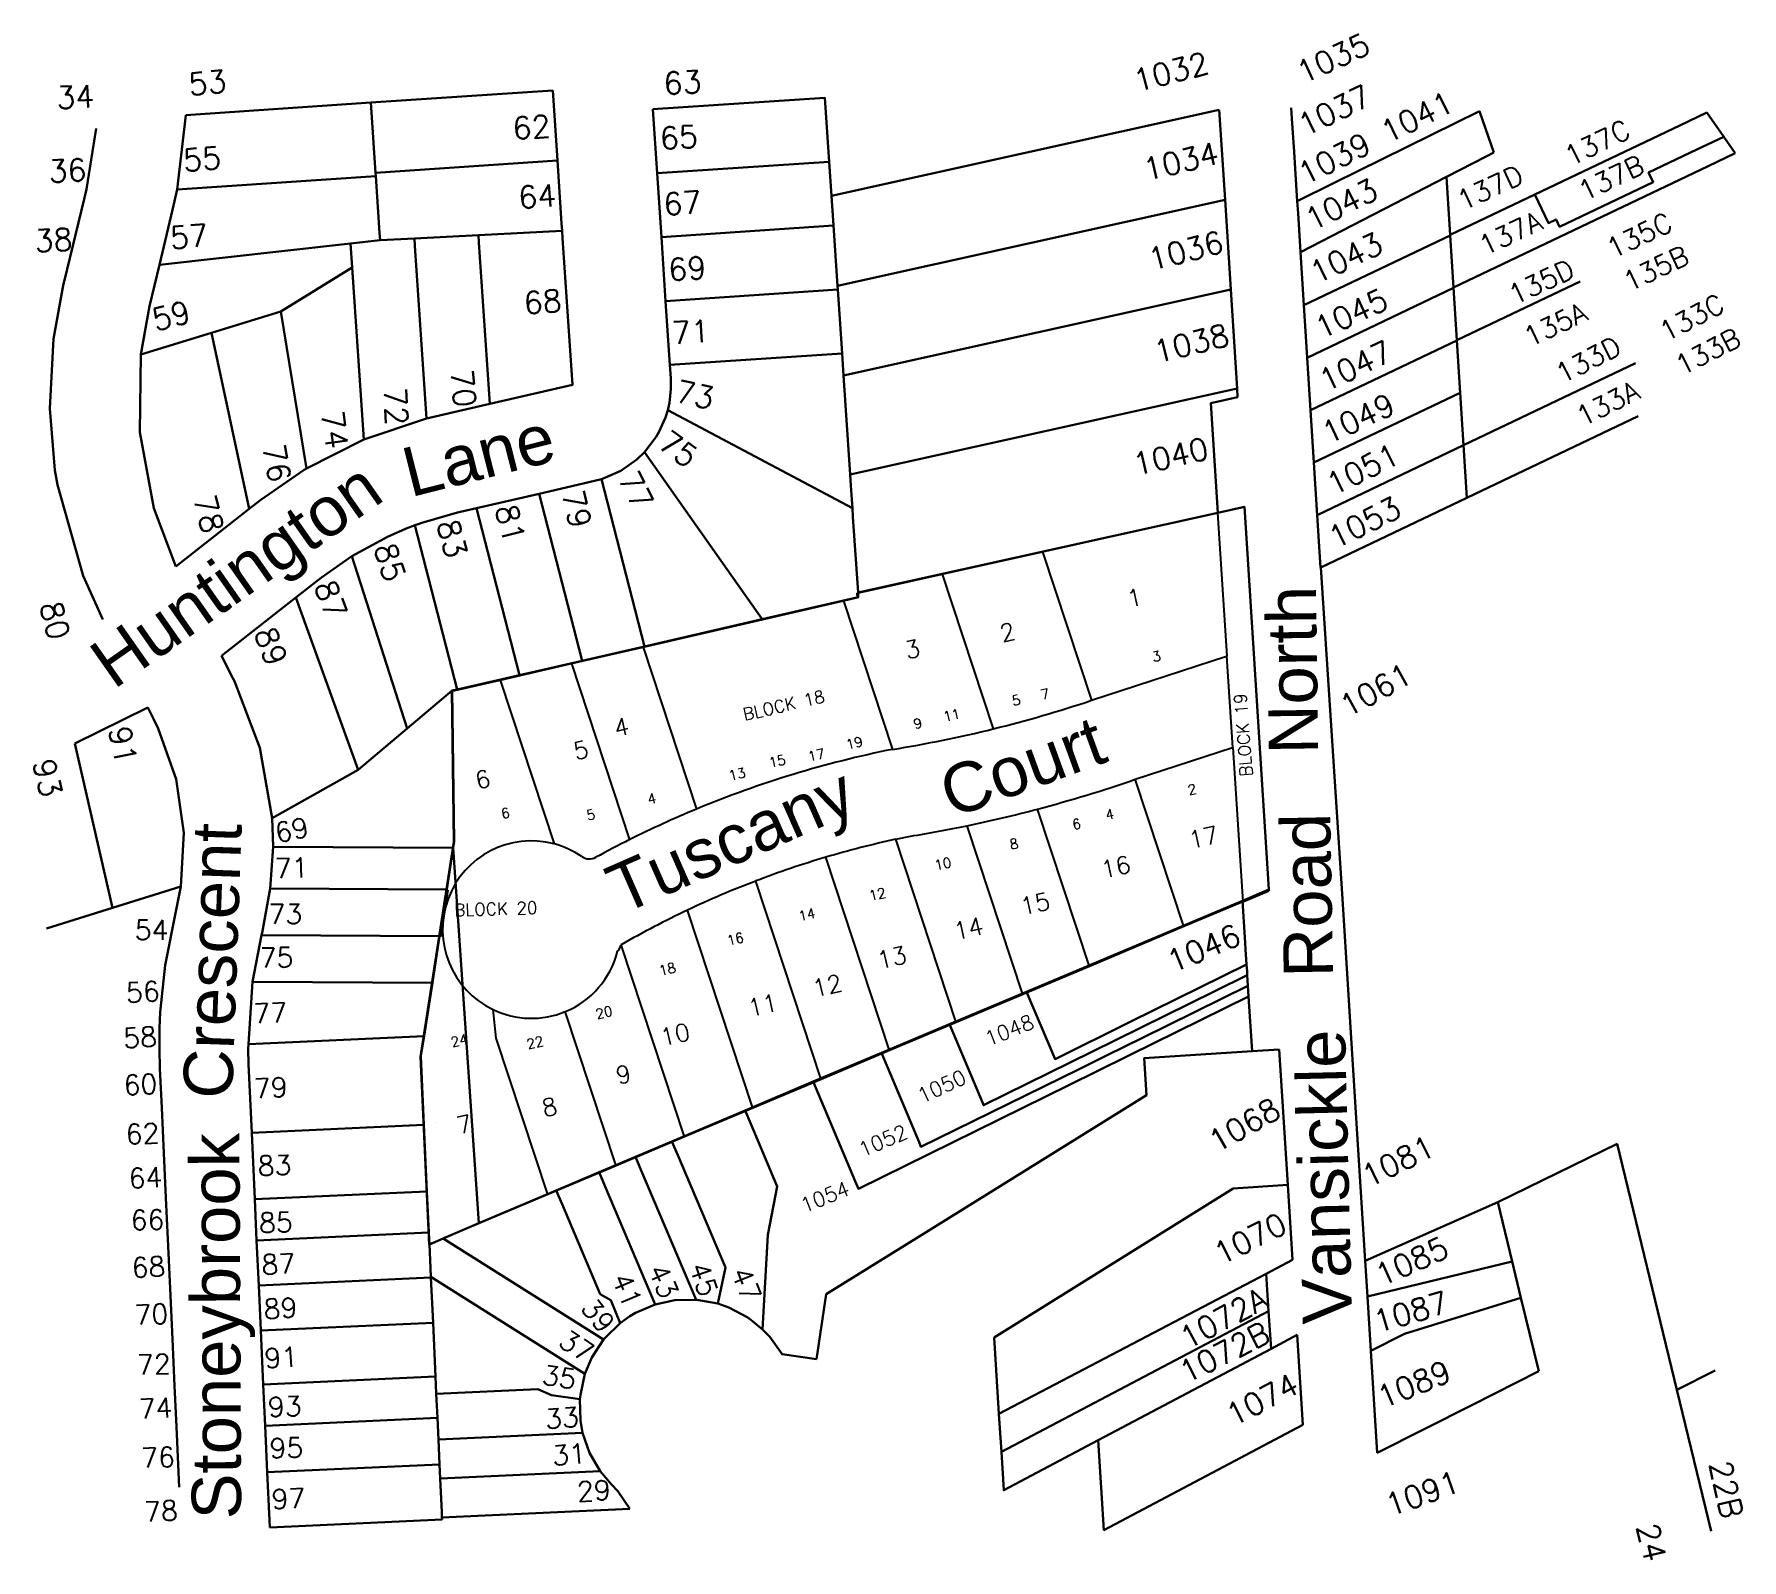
# Model space of a CAD drawing. Header units: inches. Extents: x 640277 to 640624, y 4780556 to 4780866.
import ezdxf
from ezdxf.enums import TextEntityAlignment as Align

# ---------------------------------------------------------------- set-up
doc = ezdxf.new("R2010")
doc.units = ezdxf.units.IN
doc.header["$MEASUREMENT"] = 0
for name, color, linetype, lineweight in [('Address', 3, 'Continuous', 30), ('Lot_Num', 6, 'Continuous', 30), ('Parcel', 8, 'Continuous', 30), ('Street Name', 244, 'Continuous', 30)]:
    doc.layers.add(name, color=color, linetype=linetype, lineweight=lineweight)
doc.layers.add('NewParcel', color=10, linetype='Continuous')
doc.styles.add('ROMANS', font='romans.shx', dxfattribs={"height": 0.05})
doc.styles.get("Standard").update_dxf_attribs({"font": 'arial.ttf'})

# ---------------------------------------------------------------- blocks, each defined once
blk = doc.blocks.new('ACMAP_ANN_TEMPLATE_StreetName')
at = {"layer": 'Street Name'}
blk.add_attdef('Streetname', (0, 0), '', height=10, dxfattribs=at)
blk = doc.blocks.new('ACMAP_ANN_TEMPLATE_StreetSuf')
at = {"layer": 'Street Name'}
blk.add_attdef('streetsuf', (0, 0), '', height=10, dxfattribs=at)
blk = doc.blocks.new('ACMAP_ANN_TEMPLATE_sufdir')
at = {"layer": 'Street Name'}
blk.add_attdef('sufdir', (0, 0), '', height=10, dxfattribs=at)

msp = doc.modelspace()

# ---------------------------------------------------------------- linework, layer by layer
at = {"layer": 'NewParcel'}
for p, q in [((640481.84, 4780760.61), (640517.3, 4780768.51)), ((640517.36, 4780768.52), (640522.77, 4780769.77)), ((640522.77, 4780769.77), (640527.76, 4780691.8)), ((640461.51, 4780756.08), (640481.84, 4780760.61)), ((640481.84, 4780760.61), (640491.78, 4780730.47)), ((640444.27, 4780752.23), (640461.51, 4780756.08)), ((640461.51, 4780756.08), (640471.87, 4780724.68)), ((640400.8, 4780741.27), (640441.47, 4780750.66)), ((640441.47, 4780750.66), (640444.33, 4780751.32)), ((640441.47, 4780750.66), (640451.42, 4780720.51)), ((640444.33, 4780751.32), (640444.27, 4780752.23)), ((640386.29, 4780737.92), (640400.8, 4780741.27)), ((640400.8, 4780741.27), (640411.65, 4780708.39)), ((640491.78, 4780730.47), (640519.22, 4780739.42)), ((640371.77, 4780734.57), (640386.29, 4780737.92)), ((640386.29, 4780737.92), (640398.07, 4780702.18)), ((640361.99, 4780732.31), (640371.77, 4780734.57)), ((640362.38, 4780701.72), (640361.99, 4780732.31)), ((640371.77, 4780734.57), (640382.73, 4780701.33)), ((640500.68, 4780714.44), (640520.44, 4780720.89)), ((640520.45, 4780720.89), (640522.51, 4780689.59)), ((640510.54, 4780684.55), (640500.68, 4780714.44)), ((640491.38, 4780676.47), (640480.85, 4780708.4)), ((640477.85, 4780670.77), (640466.56, 4780705.02)), ((640355.65, 4780658.11), (640362.38, 4780701.72)), ((640362.38, 4780701.72), (640360.87, 4780691.96)), ((640360.87, 4780691.96), (640362.38, 4780701.72)), ((640362.38, 4780701.72), (640362.38, 4780701.72)), ((640452.06, 4780702.26), (640455.04, 4780702.88)), ((640464.33, 4780665.07), (640452.06, 4780702.26)), ((640450.8, 4780659.37), (640437.86, 4780698.61)), ((640361.17, 4780691.91), (640360.36, 4780686.67)), ((640360.87, 4780691.96), (640361.17, 4780691.91)), ((640436.93, 4780653.53), (640423.65, 4780693.79)), ((640522.51, 4780689.59), (640527.76, 4780691.8)), ((640423.07, 4780647.68), (640409.81, 4780687.88)), ((640522.51, 4780689.59), (640510.54, 4780684.55)), ((640360.36, 4780686.67), (640359.71, 4780682.44)), ((640510.54, 4780684.55), (640491.38, 4780676.47)), ((640359.71, 4780682.45), (640359.41, 4780682.49)), ((640409.2, 4780641.84), (640396.34, 4780680.83)), ((640491.38, 4780676.47), (640477.85, 4780670.77)), ((640477.85, 4780670.77), (640464.33, 4780665.07)), ((640370.99, 4780661.9), (640370.35, 4780667.69)), ((640395.33, 4780636), (640385.01, 4780667.28)), ((640464.33, 4780665.07), (640450.8, 4780659.37)), ((640381.47, 4780630.15), (640370.99, 4780661.9)), ((640357.41, 4780620.01), (640355.65, 4780658.11)), ((640450.8, 4780659.37), (640436.93, 4780653.53)), ((640436.93, 4780653.53), (640423.07, 4780647.68)), ((640423.07, 4780647.68), (640409.2, 4780641.84)), ((640358.57, 4780644.69), (640358.57, 4780644.69)), ((640409.2, 4780641.84), (640395.33, 4780636)), ((640395.33, 4780636), (640381.47, 4780630.15)), ((640381.47, 4780630.15), (640357.41, 4780620.01))]:
    msp.add_line(p, q, dxfattribs=at)
for points in [[(640517.36, 4780768.52), (640519.25, 4780739.43)], [(640520.45, 4780720.89), (640519.25, 4780739.43)]]:
    msp.add_lwpolyline(points, dxfattribs=at)
for centre, radius, start, end in [((640411.78, 4780968.28), 250.91, 283.8554, 288.5926), ((640411.6, 4780968.24), 250.91, 279.1306, 283.8978), ((640493.54, 4780511.1), 213.61, 101.3717, 112.5404), ((640412.44, 4780968.46), 268.91, 284.737, 289.1554), ((640493.54, 4780511.1), 213.61, 112.5406, 116.5456), ((640411.81, 4780968.29), 268.91, 281.7463, 284.8757), ((640411.78, 4780968.29), 268.91, 279.2566, 281.7521), ((640378.1, 4780683.94), 18, 75.1003, 244.4741), ((640378.15, 4780683.92), 18, 55.4616, 75.244), ((640493.54, 4780511.1), 213.61, 116.5478, 118.6196), ((640493.55, 4780511.1), 195.61, 102.2451, 106.5414), ((640389.91, 4780701.01), 2.74, 235.4547, 298.812), ((640493.56, 4780511.11), 195.61, 106.5468, 110.9419), ((640493.55, 4780511.1), 195.61, 110.9387, 115.3494), ((640493.63, 4780511.14), 195.61, 115.3756, 119.8294), ((640393.67, 4780681.49), 2.74, 314.8223, 346.1894), ((640378.15, 4780683.92), 18, 292.4163, 345.9124), ((640378.14, 4780683.92), 18, 244.3472, 292.4435)]:
    msp.add_arc(centre, radius, start, end, dxfattribs=at)
at = {"layer": 'Parcel', "color": 241, "linetype": 'Continuous'}
for p, q in [((640345.53, 4780851.78), (640382.46, 4780854.26)), ((640382.46, 4780854.26), (640383.42, 4780840)), ((640345.53, 4780851.78), (640308.01, 4780849.26)), ((640345.53, 4780851.78), (640346.49, 4780837.52)), ((640437.71, 4780852.75), (640402.76, 4780850.42)), ((640402.76, 4780850.42), (640403.63, 4780837.45)), ((640437.7, 4780852.8), (640437.71, 4780852.75)), ((640437.71, 4780852.75), (640438.57, 4780839.78)), ((640439.03, 4780832.86), (640517.73, 4780850.32)), ((640518.89, 4780832.07), (640517.73, 4780850.32)), ((640308.01, 4780849.26), (640306.22, 4780834.12)), ((640616.7, 4780849.77), (640620.09, 4780844.86)), ((640620.09, 4780844.86), (640622.42, 4780841.5)), ((640383.42, 4780840), (640346.49, 4780837.52)), ((640438.57, 4780839.78), (640403.63, 4780837.45)), ((640439.03, 4780832.86), (640438.57, 4780839.78)), ((640346.54, 4780836.82), (640306.22, 4780834.12)), ((640346.49, 4780837.52), (640346.54, 4780836.82)), ((640404.5, 4780824.48), (640403.63, 4780837.45)), ((640534.23, 4780821.42), (640563.82, 4780836.7)), ((640439.03, 4780832.86), (640439.44, 4780826.81)), ((640564.57, 4780824.93), (640581.76, 4780833.11)), ((640283.92, 4780817.98), (640287.34, 4780832.18)), ((640440.25, 4780814.62), (640518.89, 4780832.07)), ((640518.89, 4780832.07), (640520.05, 4780813.82)), ((640439.44, 4780826.81), (640404.5, 4780824.48)), ((640439.44, 4780826.81), (640440.25, 4780814.62)), ((640341.45, 4780823.19), (640302.63, 4780818.84)), ((640347.41, 4780823.86), (640341.45, 4780823.19)), ((640341.78, 4780818.31), (640341.45, 4780823.19)), ((640347.41, 4780823.86), (640354.4, 4780824.21)), ((640367.39, 4780824.87), (640354.4, 4780824.21)), ((640384.37, 4780825.74), (640367.39, 4780824.87)), ((640404.5, 4780824.48), (640405.37, 4780811.51)), ((640534.91, 4780810.65), (640564.58, 4780824.8)), ((640564.58, 4780824.8), (640564.57, 4780824.93)), ((640564.58, 4780824.8), (640565.26, 4780814.26)), ((640534.23, 4780821.42), (640534.91, 4780810.65)), ((640341.78, 4780818.31), (640327.29, 4780809.4)), ((640341.78, 4780818.31), (640344.12, 4780783.4)), ((640565.94, 4780803.57), (640590.96, 4780815.49)), ((640440.3, 4780813.84), (640405.37, 4780811.51)), ((640440.3, 4780813.84), (640440.25, 4780814.62)), ((640440.3, 4780813.84), (640441.17, 4780800.87)), ((640441.47, 4780796.39), (640520.05, 4780813.82)), ((640521.33, 4780793.75), (640520.05, 4780813.82)), ((640535.59, 4780800), (640565.26, 4780814.15)), ((640565.26, 4780814.15), (640565.25, 4780814.26)), ((640565.94, 4780803.57), (640565.26, 4780814.15)), ((640327.29, 4780809.4), (640313.22, 4780805.06)), ((640332.52, 4780777.54), (640327.29, 4780809.4)), ((640405.37, 4780811.51), (640406.24, 4780798.54)), ((640534.91, 4780810.65), (640535.59, 4780800.01)), ((640313.22, 4780805.06), (640298.88, 4780800.64)), ((640320.87, 4780769.31), (640313.22, 4780805.06)), ((640280.39, 4780789.66), (640281.13, 4780803.81)), ((640536.27, 4780789.36), (640565.94, 4780803.51)), ((640565.94, 4780803.51), (640565.94, 4780803.57)), ((640565.94, 4780803.51), (640566.63, 4780792.88)), ((640441.17, 4780800.87), (640406.24, 4780798.54)), ((640441.47, 4780796.39), (640441.17, 4780800.87)), ((640535.59, 4780800), (640536.27, 4780789.36)), ((640602.21, 4780798.87), (640567.31, 4780782.23)), ((640441.47, 4780796.39), (640442.81, 4780776.33)), ((640442.81, 4780776.33), (640521.33, 4780793.75)), ((640536.94, 4780778.72), (640566.63, 4780792.88)), ((640566.63, 4780792.88), (640567.31, 4780782.23)), ((640443.27, 4780769.44), (640405.8, 4780789.34)), ((640536.27, 4780789.36), (640536.94, 4780778.72)), ((640602.76, 4780788.17), (640567.99, 4780771.58)), ((640356.86, 4780787.63), (640344.12, 4780783.4)), ((640344.12, 4780783.4), (640332.52, 4780777.54)), ((640401.1, 4780780.85), (640424.95, 4780746.91)), ((640537.62, 4780768.07), (640567.31, 4780782.23)), ((640567.31, 4780782.23), (640567.99, 4780771.59)), ((640537.62, 4780768.07), (640536.94, 4780778.72)), ((640392.34, 4780775.37), (640401.08, 4780741.41)), ((640367.02, 4780769.47), (640379.68, 4780772.39)), ((640379.68, 4780772.39), (640388.41, 4780738.49)), ((640538.31, 4780757.43), (640567.99, 4780771.59)), ((640320.87, 4780769.31), (640305.98, 4780757.65)), ((640367.02, 4780769.47), (640375.74, 4780735.58)), ((640444.41, 4780752.32), (640517.44, 4780768.52)), ((640354.49, 4780765.99), (640363.08, 4780732.66)), ((640341.71, 4780759.72), (640352.9, 4780724.72)), ((640538.31, 4780757.43), (640542.75, 4780690.15)), ((640330.34, 4780751.33), (640315.23, 4780739.49)), ((640330.34, 4780751.33), (640342.94, 4780716.35)), ((640424.95, 4780746.91), (640401.08, 4780741.41)), ((640401.08, 4780741.41), (640388.41, 4780738.49)), ((640375.74, 4780735.58), (640388.41, 4780738.49)), ((640352.9, 4780724.72), (640362.08, 4780732.43)), ((640362.08, 4780732.43), (640363.08, 4780732.66)), ((640285.5, 4780721.73), (640300.26, 4780729.03)), ((640342.94, 4780716.35), (640352.9, 4780724.72)), ((640285.5, 4780721.73), (640293.09, 4780688.32)), ((640342.94, 4780716.35), (640325.5, 4780706.57)), ((640325.5, 4780706.57), (640325.69, 4780700.73)), ((640325.14, 4780692.24), (640325.69, 4780700.73)), ((640325.69, 4780700.73), (640362.28, 4780700.56)), ((640360.97, 4780692.08), (640362.28, 4780700.56)), ((640362.28, 4780700.56), (640367.49, 4780624.32)), ((640306.96, 4780692.66), (640293.09, 4780688.32)), ((640360.97, 4780692.08), (640325.14, 4780692.24)), ((640360.97, 4780692.08), (640359.51, 4780682.61)), ((640522.45, 4780689.79), (640527.8, 4780692.05)), ((640293.09, 4780688.32), (640279.69, 4780684.13)), ((640522.45, 4780689.79), (640478.63, 4780671.32)), ((640542.75, 4780690.15), (640545.46, 4780646.71)), ((640323.35, 4780682.78), (640321.54, 4780673.3)), ((640359.51, 4780682.61), (640323.35, 4780682.78)), ((640359.51, 4780682.61), (640358.05, 4780673.13)), ((640302.81, 4780667.18), (640303.78, 4780676.7)), ((640320.69, 4780660.68), (640321.54, 4780673.3)), ((640358.05, 4780673.13), (640321.54, 4780673.3)), ((640523.55, 4780672.5), (640523.41, 4780674.66)), ((640356.38, 4780662.32), (640358.05, 4780673.13)), ((640478.63, 4780671.32), (640462.97, 4780664.72)), ((640523.55, 4780672.5), (640523.68, 4780670.34)), ((640524.39, 4780659.28), (640523.68, 4780670.34)), ((640449.15, 4780658.9), (640462.97, 4780664.72)), ((640356.38, 4780662.32), (640320.69, 4780660.68)), ((640524.39, 4780659.28), (640529.86, 4780659.63)), ((640531.62, 4780632.1), (640529.86, 4780659.63)), ((640449.15, 4780658.9), (640435.33, 4780653.07)), ((640435.33, 4780653.07), (640421.51, 4780647.24)), ((640303.53, 4780638.59), (640303.11, 4780647.78)), ((640421.51, 4780647.24), (640406.65, 4780640.94)), ((640547.34, 4780616.69), (640545.46, 4780646.71)), ((640356.32, 4780644.3), (640321.36, 4780642.69)), ((640321.98, 4780629.2), (640321.36, 4780642.69)), ((640356.94, 4780630.81), (640356.32, 4780644.3)), ((640406.65, 4780640.94), (640399.26, 4780637.8)), ((640574.27, 4780628.62), (640598.49, 4780640.42)), ((640598.49, 4780640.42), (640610.6, 4780590.54)), ((640303.95, 4780629.5), (640303.53, 4780638.59)), ((640399.26, 4780637.8), (640391.87, 4780634.67)), ((640391.87, 4780634.67), (640383.18, 4780630.98)), ((640531.62, 4780632.1), (640532.58, 4780616.89)), ((640304.34, 4780621.09), (640303.95, 4780629.5)), ((640321.98, 4780629.2), (640356.94, 4780630.81)), ((640322.36, 4780620.85), (640321.98, 4780629.2)), ((640357.32, 4780622.46), (640356.94, 4780630.81)), ((640383.18, 4780630.98), (640367.49, 4780624.32)), ((640574.27, 4780628.62), (640547.34, 4780616.69)), ((640577.17, 4780616.58), (640574.27, 4780628.62)), ((640322.36, 4780620.85), (640357.32, 4780622.46)), ((640357.43, 4780620.05), (640357.32, 4780622.46)), ((640304.8, 4780611.08), (640304.33, 4780621.09)), ((640322.78, 4780611.73), (640322.36, 4780620.85)), ((640360.24, 4780621.24), (640357.43, 4780620.05)), ((640527.26, 4780614.1), (640532.58, 4780616.89)), ((640547.79, 4780609.49), (640547.34, 4780616.69)), ((640547.79, 4780609.49), (640577.18, 4780616.58)), ((640577.17, 4780616.58), (640578.95, 4780609.22)), ((640305.27, 4780600.83), (640304.8, 4780611.08)), ((640357.74, 4780613.34), (640322.78, 4780611.73)), ((640323.21, 4780602.54), (640322.78, 4780611.73)), ((640357.73, 4780613.48), (640389, 4780593.74)), ((640357.73, 4780613.48), (640357.74, 4780613.34)), ((640358.16, 4780604.15), (640357.74, 4780613.34)), ((640527.26, 4780614.1), (640473.01, 4780585.66)), ((640527.75, 4780606.48), (640527.26, 4780614.1)), ((640547.79, 4780609.49), (640548.47, 4780598.44)), ((640578.95, 4780609.22), (640582.55, 4780594.31)), ((640323.21, 4780602.54), (640358.16, 4780604.15)), ((640358.67, 4780593.2), (640358.16, 4780604.15)), ((640527.75, 4780606.48), (640473.5, 4780577.91)), ((640527.75, 4780606.48), (640528.23, 4780598.87)), ((640305.7, 4780591.37), (640305.27, 4780600.83)), ((640323.71, 4780591.59), (640323.21, 4780602.54)), ((640473.01, 4780585.66), (640472.02, 4780601.15)), ((640528.23, 4780598.87), (640533.55, 4780601.68)), ((640533.55, 4780601.68), (640534.71, 4780583.43)), ((640493.15, 4780580.3), (640528.23, 4780598.87)), ((640548.47, 4780598.44), (640549.76, 4780577.74)), ((640582.55, 4780594.31), (640568.95, 4780587.44)), ((640610.6, 4780590.54), (640618.37, 4780594.46)), ((640306.09, 4780583.01), (640305.7, 4780591.37)), ((640358.67, 4780593.2), (640323.71, 4780591.6)), ((640324.09, 4780583.21), (640323.71, 4780591.59)), ((640358.83, 4780589.72), (640358.67, 4780593.2)), ((640610.6, 4780590.54), (640617.54, 4780561.83)), ((640359.05, 4780584.82), (640358.83, 4780589.72)), ((640549.76, 4780577.74), (640568.95, 4780587.44)), ((640359.05, 4780584.82), (640324.09, 4780583.22)), ((640324.53, 4780573.79), (640324.09, 4780583.22)), ((640359.25, 4780580.46), (640359.05, 4780584.82)), ((640473.01, 4780585.66), (640473.5, 4780577.91)), ((640306.65, 4780570.79), (640306.09, 4780583.01)), ((640359.25, 4780580.46), (640388.5, 4780581.8)), ((640359.48, 4780575.39), (640359.25, 4780580.46)), ((640359.48, 4780575.39), (640324.53, 4780573.79)), ((640359.62, 4780572.54), (640359.48, 4780575.39)), ((640359.62, 4780572.54), (640392.06, 4780574.03)), ((640359.98, 4780564.63), (640398.13, 4780566.38)), ((640360, 4780564.18), (640325.04, 4780562.58)), ((640360, 4780564.18), (640359.98, 4780564.63))]:
    msp.add_line(p, q, dxfattribs=at)
for points in [[(640532.33, 4780850.69, 0), (640532.47, 4780848.55, 0), (640532.91, 4780841.76, 0)], [(640570.57, 4780850.03, 0), (640540.9, 4780835.4, 0), (640533.55, 4780831.78, 0)], [(640570.57, 4780850.03, 0), (640571.23, 4780848.1, 0), (640573.44, 4780841.66, 0)], [(640581.76, 4780833.11, 0), (640611.21, 4780847.16, 0), (640616.69, 4780849.77, 0)], [(640287.34, 4780832.17, 0), (640287.83, 4780834.21, 0), (640289.82, 4780846.51, 0)], [(640581.76, 4780833.11, 0), (640584.52, 4780827.33, 0), (640586.07, 4780828.06, 0), (640586.78, 4780826.57, 0), (640605.78, 4780835.63, 0), (640604.85, 4780837.59, 0), (640614.61, 4780842.24, 0), (640620.09, 4780844.86, 0)], [(640383.42, 4780840, 0), (640384.27, 4780827.23, 0), (640384.37, 4780825.74, 0)], [(640532.91, 4780841.76, 0), (640533.12, 4780838.42, 0), (640533.55, 4780831.78, 0)], [(640573.44, 4780841.66, 0), (640571.86, 4780840.84, 0), (640563.82, 4780836.7, 0)], [(640565.25, 4780814.26, 0), (640616.93, 4780838.88, 0), (640622.42, 4780841.5, 0)], [(640346.54, 4780836.82, 0), (640347.31, 4780825.36, 0), (640347.41, 4780823.86, 0)], [(640563.82, 4780836.7, 0), (640564.03, 4780833.38, 0), (640564.57, 4780824.93, 0)], [(640306.22, 4780834.12, 0), (640305.32, 4780830.03, 0), (640302.63, 4780818.84, 0)], [(640533.55, 4780831.78, 0), (640533.71, 4780829.34, 0), (640534.23, 4780821.42, 0)], [(640354.4, 4780824.21, 0), (640354.5, 4780822.72, 0), (640356.86, 4780787.63, 0)], [(640369.69, 4780790.61, 0), (640367.49, 4780823.38, 0), (640367.39, 4780824.87, 0)], [(640384.37, 4780825.74, 0), (640384.47, 4780824.24, 0), (640386.47, 4780794.48, 0), (640369.69, 4780790.61, 0)], [(640302.63, 4780818.84, 0), (640300.61, 4780810.48, 0), (640298.88, 4780800.64, 0)], [(640281.13, 4780803.81, 0), (640283.12, 4780814.66, 0), (640283.92, 4780817.98, 0)], [(640298.88, 4780800.64, 0), (640298.67, 4780784.92, 0), (640301.53, 4780769.47, 0), (640305.98, 4780757.65, 0)], [(640406.24, 4780798.54, 0), (640406.42, 4780795.82, 0), (640406.45, 4780793.67, 0), (640406.14, 4780790.86, 0), (640405.87, 4780789.64, 0), (640405.8, 4780789.34, 0)], [(640521.33, 4780793.75, 0), (640521.44, 4780792.01, 0), (640516.03, 4780790.78, 0), (640517.44, 4780768.52, 0)], [(640281.67, 4780775.7, 0), (640281.44, 4780777.18, 0), (640280.39, 4780789.66, 0)], [(640369.69, 4780790.61, 0), (640358.63, 4780788.06, 0), (640356.86, 4780787.63, 0)], [(640401.1, 4780780.85, 0), (640403.48, 4780783.97, 0), (640404.02, 4780784.89, 0), (640405.35, 4780787.88, 0), (640405.8, 4780789.34, 0)], [(640392.34, 4780775.37, 0), (640392.7, 4780775.48, 0), (640396.29, 4780777.06, 0), (640399.5, 4780779.32, 0), (640401.1, 4780780.85, 0)], [(640332.52, 4780777.54, 0), (640332.04, 4780777.25, 0), (640323.23, 4780771.16, 0), (640320.87, 4780769.31, 0)], [(640291.17, 4780746.86, 0), (640287.18, 4780755.7, 0), (640281.93, 4780774.22, 0), (640281.67, 4780775.7, 0)], [(640379.68, 4780772.39, 0), (640390.94, 4780774.99, 0), (640392.34, 4780775.37, 0)], [(640442.81, 4780776.33, 0), (640442.96, 4780774.08, 0), (640443.15, 4780771.2, 0), (640443.27, 4780769.44, 0)], [(640354.49, 4780765.99, 0), (640355.13, 4780766.23, 0), (640355.91, 4780766.5, 0), (640363.12, 4780768.57, 0), (640367.02, 4780769.47, 0)], [(640443.27, 4780769.44, 0), (640443.38, 4780767.68, 0), (640444.41, 4780752.32, 0)], [(640517.44, 4780768.52, 0), (640522.86, 4780769.72, 0), (640527.8, 4780692.05, 0)], [(640537.62, 4780768.07, 0), (640538.3, 4780757.43, 0), (640538.31, 4780757.43, 0)], [(640341.71, 4780759.72, 0), (640349.09, 4780763.73, 0), (640353.08, 4780765.45, 0), (640354.18, 4780765.87, 0), (640354.49, 4780765.99, 0)], [(640341.71, 4780759.72, 0), (640335.55, 4780755.41, 0), (640330.34, 4780751.33, 0)], [(640444.41, 4780752.32, 0), (640444.47, 4780751.4, 0), (640424.95, 4780746.91, 0)], [(640325.5, 4780706.57, 0), (640323.05, 4780720.84, 0), (640317.86, 4780734.37, 0), (640317.55, 4780734.97, 0), (640315.23, 4780739.49, 0)], [(640362.08, 4780732.43, 0), (640362.47, 4780701.84, 0), (640362.28, 4780700.56, 0)], [(640375.74, 4780735.58, 0), (640364.54, 4780733, 0), (640363.08, 4780732.66, 0)], [(640300.26, 4780729.03, 0), (640301.47, 4780726.69, 0), (640302.4, 4780724.78, 0), (640306.03, 4780714.44, 0), (640307.57, 4780703.59, 0), (640306.96, 4780692.66, 0)], [(640303.78, 4780676.7, 0), (640305.94, 4780687.6, 0), (640306.96, 4780692.66, 0)], [(640325.14, 4780692.24, 0), (640323.47, 4780683.25, 0), (640323.35, 4780682.78, 0)], [(640522.45, 4780689.79, 0), (640522.99, 4780681.27, 0), (640523.07, 4780679.92, 0), (640523.27, 4780676.82, 0)], [(640478.63, 4780671.32, 0), (640484.39, 4780657.66, 0), (640499.67, 4780665.19, 0), (640523.27, 4780676.82, 0)], [(640523.27, 4780676.82, 0), (640523.36, 4780675.41, 0), (640523.41, 4780674.66, 0)], [(640523.41, 4780674.66, 0), (640516.81, 4780671.41, 0), (640496.64, 4780661.47, 0), (640491.99, 4780659.18, 0), (640469.89, 4780648.29, 0), (640469.72, 4780648.69, 0), (640462.97, 4780664.72, 0)], [(640523.68, 4780670.34, 0), (640499.51, 4780658.43, 0), (640492.84, 4780655.14, 0), (640487.31, 4780652.41, 0), (640444.5, 4780631.32, 0), (640443.85, 4780632.86, 0), (640435.33, 4780653.07, 0)], [(640449.15, 4780658.9, 0), (640456.79, 4780640.77, 0), (640457.19, 4780639.81, 0), (640489.13, 4780655.54, 0), (640495, 4780658.43, 0), (640502.01, 4780661.89, 0), (640523.55, 4780672.5, 0)], [(640302.64, 4780658.78, 0), (640302.67, 4780663.95, 0), (640302.81, 4780667.18, 0)], [(640321.36, 4780642.69, 0), (640320.72, 4780656.61, 0), (640320.68, 4780659.68, 0), (640320.69, 4780660.68, 0)], [(640356.32, 4780644.3, 0), (640355.68, 4780658.22, 0), (640356.38, 4780662.32, 0)], [(640302.64, 4780658.78, 0), (640302.71, 4780656.65, 0), (640302.74, 4780655.76, 0), (640303.11, 4780647.78, 0)], [(640524.39, 4780659.28, 0), (640502.49, 4780657.85, 0), (640502.98, 4780650.34, 0), (640460.18, 4780623.75, 0), (640456.27, 4780621.32, 0), (640439.9, 4780611.16, 0), (640437.93, 4780609.93, 0), (640436.02, 4780596.72, 0)], [(640425.05, 4780602.76, 0), (640426.1, 4780622, 0), (640428.03, 4780631.77, 0), (640422.67, 4780644.48, 0), (640421.51, 4780647.24, 0)], [(640406.65, 4780640.94, 0), (640407.82, 4780638.18, 0), (640417.51, 4780615.34, 0), (640415.94, 4780608.03, 0)], [(640399.26, 4780637.8, 0), (640400.43, 4780635.04, 0), (640411.56, 4780608.82, 0)], [(640391.87, 4780634.67, 0), (640393.04, 4780631.91, 0), (640403.24, 4780607.85, 0)], [(640472.02, 4780601.15, 0), (640520.55, 4780631.39, 0), (640531.62, 4780632.1, 0)], [(640383.18, 4780630.98, 0), (640384.35, 4780628.22, 0), (640392.08, 4780609.97, 0), (640394.23, 4780608.69, 0), (640396.17, 4780604.08, 0)], [(640360.24, 4780621.24, 0), (640360.37, 4780621.3, 0), (640367.49, 4780624.32, 0)], [(640357.73, 4780613.48, 0), (640357.58, 4780616.85, 0), (640357.43, 4780620.05, 0)], [(640360.24, 4780621.24, 0), (640363.33, 4780619.29, 0), (640392.78, 4780600.71, 0)], [(640403.24, 4780607.85, 0), (640399.28, 4780606.15, 0), (640398.11, 4780605.46, 0), (640396.17, 4780604.08, 0)], [(640411.56, 4780608.82, 0), (640407.24, 4780608.72, 0), (640403.24, 4780607.85, 0)], [(640415.94, 4780608.03, 0), (640411.69, 4780608.81, 0), (640411.56, 4780608.82, 0)], [(640415.94, 4780608.03, 0), (640418.22, 4780607.23, 0), (640422.02, 4780605.19, 0)], [(640548.47, 4780598.44, 0), (640555.31, 4780601.9, 0), (640578.95, 4780609.22, 0)], [(640396.17, 4780604.08, 0), (640393.08, 4780601.07, 0), (640392.78, 4780600.71, 0)], [(640422.29, 4780605, 0), (640422.04, 4780605.17, 0), (640422.02, 4780605.19, 0)], [(640422.29, 4780605, 0), (640423.01, 4780604.48, 0), (640425.05, 4780602.76, 0)], [(640392.78, 4780600.71, 0), (640390.42, 4780597.11, 0), (640389, 4780593.74, 0)], [(640436.02, 4780596.72, 0), (640428.99, 4780597.74, 0), (640426.5, 4780601.25, 0), (640425.05, 4780602.76, 0)], [(640389, 4780593.74, 0), (640388.06, 4780589.53, 0), (640387.98, 4780588.64, 0)], [(640387.98, 4780588.64, 0), (640382.19, 4780589.45, 0), (640379.45, 4780590.67, 0), (640358.83, 4780589.72, 0)], [(640388.5, 4780581.8, 0), (640388.06, 4780584.32, 0), (640387.98, 4780588.64, 0)], [(640493.15, 4780580.3, 0), (640494.31, 4780562.05, 0), (640534.71, 4780583.43, 0)], [(640388.5, 4780581.8, 0), (640389.91, 4780577.72, 0), (640392.06, 4780574.03, 0)], [(640473.5, 4780577.91, 0), (640474, 4780570.16, 0), (640493.15, 4780580.3, 0)], [(640325.04, 4780562.58, 0), (640324.97, 4780564.1, 0), (640324.53, 4780573.79, 0)], [(640398.13, 4780566.38, 0), (640395.66, 4780569.93, 0), (640394.41, 4780571.28, 0), (640392.06, 4780574.03, 0)], [(640359.62, 4780572.54, 0), (640359.93, 4780565.7, 0), (640359.98, 4780564.63, 0)]]:
    msp.add_polyline3d(points, dxfattribs=at)

# ---------------------------------------------------------------- block references
at = {"layer": 'Street Name'}
for name, p, rotation, values in [('ACMAP_ANN_TEMPLATE_StreetSuf', (640353.56, 4780771.65), 14.14179596305418, {'streetsuf': 'Lane'}), ('ACMAP_ANN_TEMPLATE_StreetName', (640293.36, 4780732.55), 35, {'Streetname': 'Huntington'}), ('ACMAP_ANN_TEMPLATE_sufdir', (640537.8, 4780719.58), 90.79631512589552, {'sufdir': 'North'}), ('ACMAP_ANN_TEMPLATE_StreetSuf', (640463.43, 4780706.49), 20, {'streetsuf': 'Court'}), ('ACMAP_ANN_TEMPLATE_StreetName', (640396.4, 4780686.89), 23.70469812245116, {'Streetname': 'Tuscany'}), ('ACMAP_ANN_TEMPLATE_StreetSuf', (640317.39, 4780649.46), 87.99999999999999, {'streetsuf': 'Crescent'}), ('ACMAP_ANN_TEMPLATE_StreetSuf', (640540.82, 4780674.29), 91.0424023505502, {'streetsuf': 'Road'}), ('ACMAP_ANN_TEMPLATE_StreetName', (640544.68, 4780603.98), 91.37191901549468, {'Streetname': 'Vansickle'}), ('ACMAP_ANN_TEMPLATE_StreetName', (640319.22, 4780564.25), 90.26525744415385, {'Streetname': 'Stoneybrook'})]:
    msp.add_blockref(name, p, dxfattribs=dict(at, rotation=rotation)).add_auto_attribs(values)

# ---------------------------------------------------------------- texts
at = {"layer": 'Address', "linetype": 'Continuous', "style": 'ROMANS'}
for s, p in [('3', (640506.05, 4780738.62)), ('7', (640483.4, 4780730.96)), ('5', (640477.58, 4780729.7)), ('9', (640457.59, 4780724.99)), ('11', (640465.31, 4780726.86)), ('19', (640445.55, 4780721.22)), ('15', (640429.9, 4780717.51)), ('17', (640437.83, 4780718.78)), ('13', (640421.76, 4780714.9)), ('4', (640403.63, 4780709.72)), ('2', (640513.26, 4780711.62)), ('6', (640373.91, 4780706.78)), ('5', (640391.22, 4780706.46)), ('4', (640496.52, 4780706.55)), ('6', (640489.8, 4780704.57)), ('8', (640477.13, 4780700.54)), ('10', (640463.53, 4780696.69)), ('12', (640450.22, 4780690.53)), ('14', (640435.92, 4780686.38)), ('16', (640421.4, 4780681.44)), ('18', (640407.61, 4780675.32)), ('20', (640394.76, 4780666.53)), ('24', (640365.39, 4780660.83)), ('22', (640380.77, 4780660.42))]:
    msp.add_text(s, height=2, rotation=13.0405, dxfattribs=at).set_placement(p, align=Align.RIGHT)
at = {"layer": 'Lot_Num', "color": 7, "linetype": 'Continuous', "style": 'ROMANS'}
for s, height, rotation, p in [('1035', 4.5, 24.8062, (640534.78, 4780855.52)), ('53', 4.5, 5.4398, (640308.76, 4780853.2)), ('63', 4.5, 3.1096, (640405.08, 4780853.39)), ('1037', 4.5, 25.7995, (640535.11, 4780844.81)), ('1041', 4.5, 26.3325, (640551.94, 4780843.41)), ('65', 4.5, 3.4677, (640404.35, 4780842.25)), ('1039', 4.5, 26.5651, (640535.17, 4780834.95)), ('55', 4.5, 4.6026, (640307.63, 4780837.79)), ('1043', 4.5, 26.5006, (640536.61, 4780825.64)), ('67', 4.5, 4.0025, (640405.08, 4780828.87)), ('57', 4.5, 4.8484, (640304.98, 4780822.04)), ('1043', 4.5, 25.6893, (640537.53, 4780814.88)), ('69', 4.5, 3.7882, (640406.06, 4780815.59)), ('1045', 4.5, 24.9554, (640538.47, 4780803.67)), ('59', 4.5, 14.5607, (640301.86, 4780805.37)), ('71', 4.5, 3.7887, (640406.77, 4780802.73)), ('1047', 4.5, 25.4412, (640539.35, 4780792.99)), ('73', 4.5, 347.8581, (640407.07, 4780791.1)), ('1049', 4.5, 25.1363, (640539.9, 4780782.35)), ('75', 4.5, 323.6925, (640403.49, 4780781.96)), ('1051', 4.5, 26.2835, (640540.91, 4780771.93)), ('77', 4.5, 296.7748, (640395.59, 4780775.55)), ('79', 4.5, 283.0868, (640384.27, 4780772.54)), ('1053', 4.5, 26.5661, (640541.33, 4780761.09)), ('81', 4.5, 283.9885, (640370.72, 4780769.52)), ('83', 4.5, 285.0325, (640358.86, 4780766.41)), ('85', 4.5, 287.2635, (640346.12, 4780761.5)), ('87', 4.5, 290.8419, (640333.95, 4780753.74)), ('89', 4.5, 290.8054, (640321.8, 4780744.24)), ('1061', 4.5, 28.7616, (640543.81, 4780726.88)), ('91', 4.5, 281.5373, (640292.24, 4780724.69)), ('93', 4.5, 283.0377, (640276.87, 4780717.97)), ('69', 4, 12.0995, (640326.55, 4780701.49)), ('71', 4, 1.6776, (640326.1, 4780694.36)), ('73', 4, 0.3246, (640324.78, 4780685.07)), ('75', 4, 0.7537, (640323, 4780676.21)), ('77', 4, 2.096, (640321.77, 4780664.88)), ('79', 4, 3.3122, (640321.92, 4780649.65)), ('1081', 4.5, 26.2495, (640548.08, 4780631.49)), ('83', 4, 2.1433, (640322.65, 4780633.95)), ('85', 4, 1.3964, (640322.89, 4780622.41)), ('1085', 4.5, 24.1533, (640550.68, 4780611.41)), ('87', 4, 2.6862, (640323.44, 4780613.9)), ('89', 4, 3.645, (640323.9, 4780604.86)), ('1087', 4.5, 16.202, (640549.83, 4780602.04)), ('91', 4, 3.3669, (640324.05, 4780594.89)), ('1089', 4.5, 22.2835, (640550.96, 4780586.66)), ('93', 4, 2.181, (640324.71, 4780585.01)), ('95', 4, 1.4971, (640325.03, 4780576.65)), ('1091', 4.5, 19.8513, (640552.46, 4780564.77)), ('97', 4, 1.9607, (640325.45, 4780566.32))]:
    msp.add_text(s, height=height, rotation=rotation, dxfattribs=at).set_placement(p)
for s, height, rotation, p in [('1032', 4.5, 14.7314, (640515.94, 4780857.8)), ('34', 4.5, 2.4817, (640289.53, 4780850.85)), ('62', 4.5, 3.7883, (640382.16, 4780844.8)), ('137C', 4, 25.8862, (640601.56, 4780844.88)), ('1034', 4.5, 13.3347, (640517.95, 4780839.46)), ('36', 4.5, 2.8928, (640287.94, 4780835.94)), ('137B', 4, 25.6181, (640604.37, 4780837.69)), ('137D', 4, 24.9478, (640579.81, 4780835.64)), ('64', 4.5, 4.214, (640383.33, 4780830.8)), ('137A', 4, 25.3297, (640583.71, 4780826.33)), ('38', 4.5, 3.081, (640285.11, 4780821.84)), ('135C', 4, 25.6509, (640610.11, 4780826.03)), ('1036', 4.5, 14.5081, (640518.95, 4780821.49)), ('135B', 4, 25.712, (640613.44, 4780819.32)), ('135D', 4, 25.2708, (640590.2, 4780816.54)), ('68', 4.5, 4.5168, (640384.43, 4780809.42)), ('133C', 4, 27.5815, (640620.68, 4780809.59)), ('135A', 4, 25.3453, (640592.82, 4780807.8)), ('1038', 4.5, 13.9585, (640520.09, 4780802.6)), ('133B', 4, 27.2719, (640623.96, 4780802.66)), ('133D', 4, 27.3729, (640599.69, 4780801)), ('70', 4.5, 275.5746, (640362.47, 4780789.75)), ('133A', 4, 26.5651, (640603.46, 4780791.92)), ('72', 4.5, 273.6573, (640348.65, 4780786.14)), ('74', 4.5, 278.0596, (640336.52, 4780781.23)), ('76', 4.5, 280.2606, (640324.92, 4780774.43)), ('1040', 4.5, 13.0405, (640515.87, 4780779.52)), ('78', 4.5, 284.2369, (640311.42, 4780764.03)), ('80', 4.5, 284.2041, (640280.2, 4780742.37)), ('1046', 4.5, 22.8265, (640522.55, 4780681.09)), ('56', 4, 3.6544, (640302.82, 4780669.49)), ('1048', 3, 21.8638, (640480.44, 4780664.04)), ('58', 4, 3.9404, (640302.25, 4780660.3)), ('60', 4, 2.7863, (640302.3, 4780650.67)), ('1050', 3, 24.5721, (640466.7, 4780652.89)), ('1068', 4.5, 29.5606, (640530.62, 4780646.11)), ('62', 4, 3.0138, (640302.74, 4780640.7)), ('1052', 3, 23.1975, (640454.79, 4780641.75)), ('64', 4, 2.8482, (640303.32, 4780631.75)), ('1054', 3, 21.672, (640443.01, 4780630.2)), ('66', 4, 1.1456, (640303.69, 4780623.09)), ('1070', 4.5, 26.6266, (640531.88, 4780622.64)), ('68', 4, 2.9976, (640303.94, 4780613.65)), ('43', 4, 293.6856, (640404.47, 4780608.6)), ('45', 4, 288.9608, (640412.34, 4780609.06)), ('47', 4, 291.5258, (640421.13, 4780607.99)), ('41', 4, 292.7855, (640397.01, 4780606.8)), ('70', 4, 2.6137, (640304.51, 4780604.02)), ('39', 4, 309.0626, (640392.28, 4780601.68)), ('1072A', 4.5, 28.0226, (640527.95, 4780607.5)), ('37', 4, 327.0174, (640389.08, 4780595.85)), ('1072B', 4.5, 26.9236, (640528.47, 4780600.53)), ('72', 4, 2.2176, (640305.02, 4780593.86)), ('35', 4, 350.984, (640386.86, 4780590.6)), ('1074', 4.5, 27.4705, (640534.33, 4780590.12)), ('74', 4, 3.2968, (640305.4, 4780585.01)), ('33', 4, 3.9892, (640387.89, 4780583.06)), ('76', 4, 2.1202, (640305.86, 4780574.94)), ('31', 4, 4.9083, (640389.36, 4780575.72)), ('22B', 4.5, 282.7714, (640619.73, 4780564.08)), ('29', 4, 3.5487, (640394.34, 4780568.27)), ('78', 4, 3.0868, (640306.48, 4780564.11)), ('24', 4.5, 283.7219, (640604.17, 4780555.29))]:
    msp.add_text(s, height=height, rotation=rotation, dxfattribs=at).set_placement(p, align=Align.RIGHT)
at = {"layer": 'Lot_Num', "linetype": 'Continuous', "style": 'ROMANS'}
for s, height, p in [('1', 3.5, (640502.4, 4780749.92)), ('2', 3.5, (640476.6, 4780742.92)), ('3', 3.5, (640457.32, 4780739.47)), ('BLOCK 18', 2.5, (640437.86, 4780730.14)), ('4', 3.5, (640398.27, 4780723.67)), ('5', 3.5, (640390.04, 4780719)), ('6', 3.5, (640370.1, 4780713.05)), ('17', 3.5, (640517.83, 4780701.64)), ('16', 3.5, (640500.04, 4780695.62)), ('15', 3.5, (640483.68, 4780688.16)), ('14', 3.5, (640470.15, 4780683.12)), ('13', 3.5, (640454.6, 4780677.24)), ('12', 3.5, (640441.48, 4780671.52)), ('11', 3.5, (640428.39, 4780667.56)), ('10', 3.5, (640410.6, 4780661.61)), ('9', 3.5, (640398.67, 4780653.18)), ('8', 3.5, (640383.67, 4780646.55)), ('7', 3.5, (640366.36, 4780643.05))]:
    msp.add_text(s, height=height, rotation=13.0405, dxfattribs=at).set_placement(p, align=Align.RIGHT)
for s, rotation, p in [('BLOCK 19', 94.4775, (640524.5, 4780715.11)), ('BLOCK 20', 1.6776, (640362.48, 4780686.65))]:
    msp.add_text(s, height=2.5, rotation=rotation, dxfattribs=at).set_placement(p)
at = {"layer": 'Lot_Num', "color": 7, "linetype": 'Continuous', "style": 'ROMANS'}
msp.add_text('54', height=4, dxfattribs=at).set_placement((640304.48, 4780681.85), align=Align.RIGHT)

doc.saveas('drawing.dxf')
